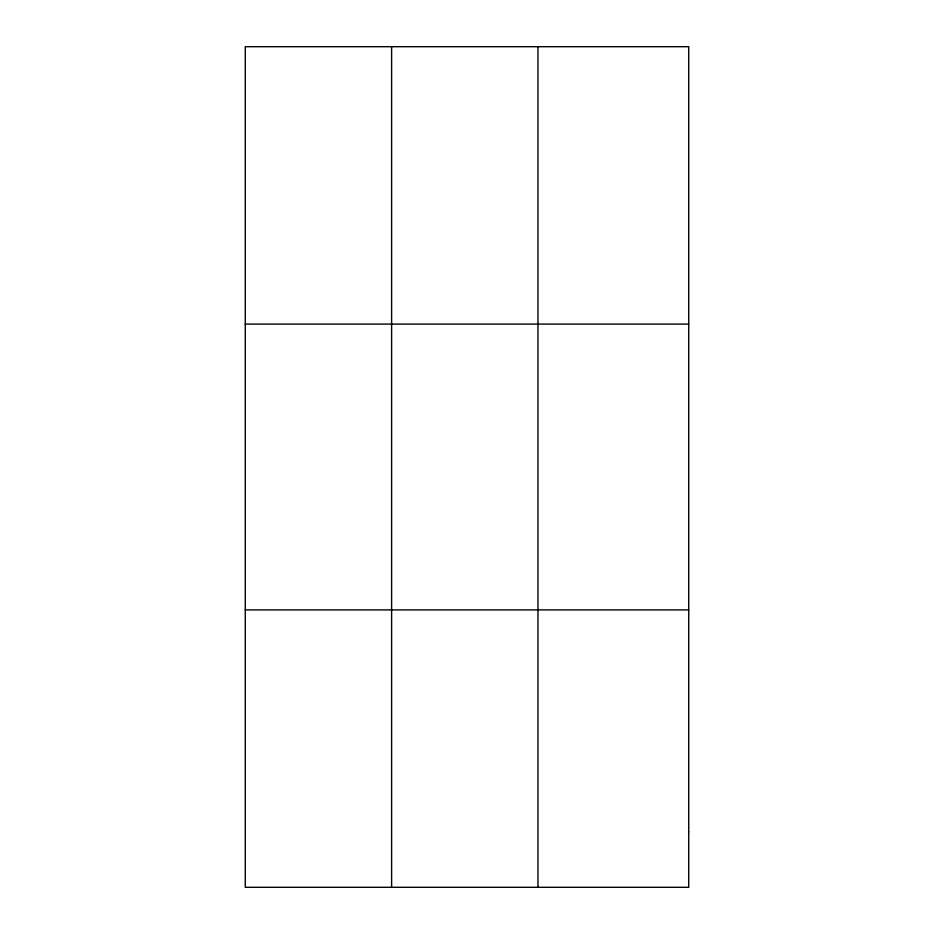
<?xml version="1.0" encoding="UTF-8"?>
<svg xmlns="http://www.w3.org/2000/svg" width="934" height="934" viewBox="0 0 934 934"><rect width="100%" height="100%" fill="white"/><g stroke="black" fill="none" stroke-linecap="round" stroke-linejoin="round"><path stroke-width="1.4" d="M391.615 46.7L391.615 887.3M537.961 46.7L537.961 887.3M245.268 324.098L688.732 324.098M245.268 609.902L688.732 609.902M688.732 831.82L688.732 887.3L245.268 887.3L245.268 46.7L688.732 46.7L688.732 831.82"/></g></svg>
